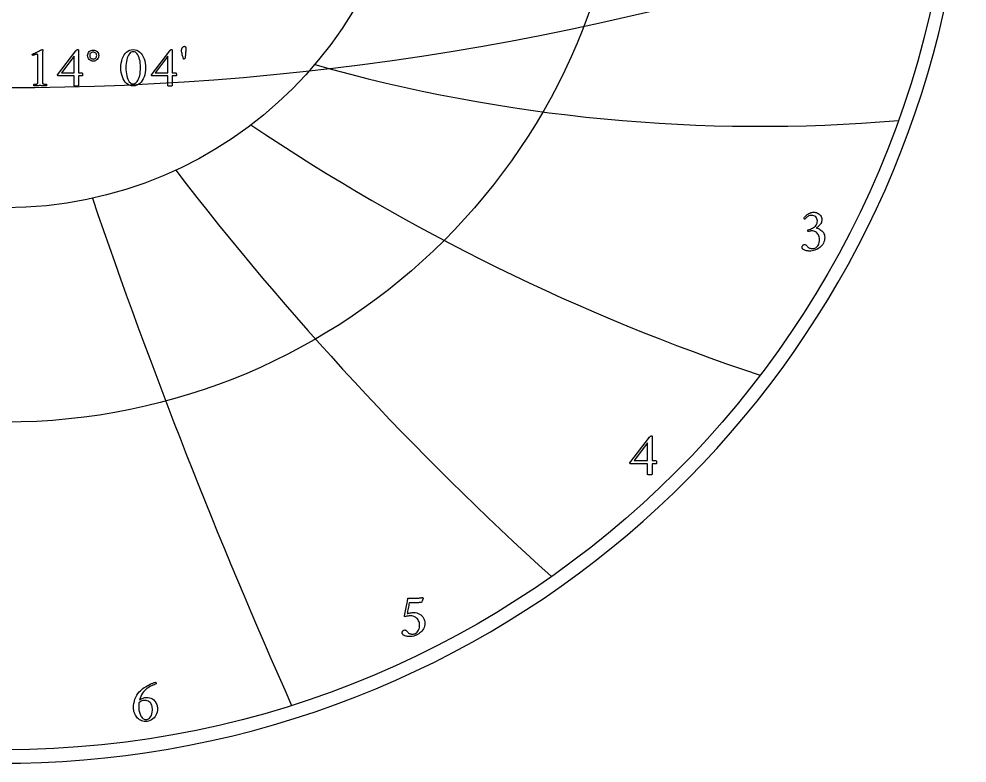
# Model space of a CAD drawing. Header units: millimetres. Extents: x -32.4 to 32.3, y -32.4 to 33.4.
# Drawn here: x 0.47 to 32.35, y -32.35 to -7.32 of the extents above; entities that cross this region are included whole.
import ezdxf

# ---------------------------------------------------------------- set-up
doc = ezdxf.new("R2010")
doc.units = ezdxf.units.MM
for name, color, linetype in [('CUT_OUTER', 1, 'Continuous'), ('ENGRAVE', 7, 'Continuous'), ('ENGRAVE_FINE', 8, 'Continuous'), ('TEXT', 5, 'Continuous')]:
    doc.layers.add(name, color=color, linetype=linetype)

msp = doc.modelspace()

# ---------------------------------------------------------------- linework, layer by layer
at = {"layer": 'CUT_OUTER'}
msp.add_arc((-0.0002, -0.0001), 32.35, 127.26523, 87.73645, dxfattribs=at)
at = {"layer": 'ENGRAVE'}
for radius in [31.9, 20.8814, 13.6687]:
    msp.add_circle((0, 0), radius, dxfattribs=at)
for centre, radius, start, end in [((25.3829, 43.9645), 54.8927, 254.17954, 274.86805), ((47.7487, 47.7487), 70.6818, 236.046999, 251.563378), ((87.5711, 50.5592), 103.2519, 217.576132, 227.920384), ((195.1468, 52.2894), 203.107, 198.854885, 204.027011)]:
    msp.add_arc(centre, radius, start, end, dxfattribs=at)
at = {"layer": 'ENGRAVE_FINE'}
msp.add_arc((0, 83.3998), 93.0263, 250.117285, 289.882715, dxfattribs=at)
at = {"layer": 'TEXT'}
for points in [[(6.0342, -8.2368), (6.0481, -8.2384), (6.0609, -8.2431), (6.0724, -8.251), (6.0827, -8.262), (6.0826, -8.2734), (6.0822, -8.288), (6.0816, -8.3059), (6.0808, -8.3271), (6.0797, -8.3506), (6.0784, -8.3755), (6.0768, -8.4016), (6.075, -8.4291), (6.073, -8.4572), (6.0708, -8.485), (6.0686, -8.5125), (6.0662, -8.5399), (6.0638, -8.566), (6.0616, -8.5899), (6.0595, -8.6116), (6.0575, -8.6312), (6.0514, -8.6414), (6.0429, -8.6506), (6.032, -8.6589), (6.0186, -8.6661), (6.0132, -8.6654), (6.0084, -8.6632), (6.0044, -8.6596), (6.0011, -8.6545), (5.9864, -8.605), (5.9734, -8.5595), (5.9622, -8.5181), (5.9526, -8.4806), (5.9449, -8.4472), (5.9394, -8.4177), (5.9362, -8.3923), (5.9351, -8.3708), (5.9359, -8.357), (5.9382, -8.3427), (5.9422, -8.3279), (5.9477, -8.3126), (5.9546, -8.2976), (5.9628, -8.2837), (5.9721, -8.2709), (5.9827, -8.2591), (5.9943, -8.2494), (6.0067, -8.2424), (6.02, -8.2382), (6.0342, -8.2368)], [(1.1093, -9.3442), (1.1093, -8.5768), (1.1088, -8.558), (1.1071, -8.5423), (1.1044, -8.5298), (1.1006, -8.5204), (1.0954, -8.5136), (1.0887, -8.5088), (1.0803, -8.5059), (1.0705, -8.5049), (1.0583, -8.5058), (1.0433, -8.5085), (1.0253, -8.5131), (1.0044, -8.5195), (0.9834, -8.5264), (0.9651, -8.5328), (0.9494, -8.5386), (0.9364, -8.5437), (0.9288, -8.5366), (0.9233, -8.5287), (0.92, -8.5201), (0.9189, -8.5107), (0.9189, -8.5106), (0.9189, -8.5102), (0.9189, -8.5096), (0.9189, -8.5088), (0.9192, -8.5053), (0.9199, -8.5025), (0.9211, -8.5004), (0.9228, -8.4991), (0.9615, -8.4815), (0.9998, -8.4639), (1.0377, -8.4461), (1.0753, -8.4282), (1.1111, -8.411), (1.1438, -8.3954), (1.1733, -8.3813), (1.1996, -8.3689), (1.2214, -8.3587), (1.2373, -8.3514), (1.2472, -8.347), (1.2511, -8.3456), (1.255, -8.3456), (1.2595, -8.3463), (1.2633, -8.3485), (1.2663, -8.3521), (1.2686, -8.3572), (1.2704, -8.3628), (1.272, -8.3679), (1.2733, -8.3725), (1.2744, -8.3767), (1.274, -8.3796), (1.2725, -8.3886), (1.2701, -8.4034), (1.2667, -8.4243), (1.2633, -8.4506), (1.2608, -8.4818), (1.2594, -8.5181), (1.2589, -8.5593), (1.2589, -9.3442), (1.259, -9.3652), (1.2591, -9.3854), (1.2594, -9.405), (1.2599, -9.4238), (1.2608, -9.4414), (1.2625, -9.4573), (1.2651, -9.4715), (1.2686, -9.484), (1.2719, -9.4888), (1.2778, -9.4933), (1.2865, -9.4975), (1.2978, -9.5015), (1.3106, -9.5051), (1.3237, -9.5081), (1.3373, -9.5104), (1.3512, -9.5122), (1.3642, -9.5135), (1.3752, -9.5144), (1.3841, -9.5149), (1.391, -9.5151), (1.3936, -9.5197), (1.3956, -9.5258), (1.397, -9.5333), (1.3978, -9.5423), (1.3977, -9.5513), (1.3966, -9.5588), (1.3943, -9.5649), (1.391, -9.5695), (1.3625, -9.5676), (1.3351, -9.5659), (1.309, -9.5642), (1.2842, -9.5627), (1.2594, -9.5614), (1.2336, -9.5605), (1.2069, -9.56), (1.1792, -9.5598), (1.1527, -9.56), (1.1273, -9.5605), (1.1031, -9.5614), (1.0802, -9.5627), (1.057, -9.5642), (1.0321, -9.5659), (1.0055, -9.5676), (0.9772, -9.5695), (0.9739, -9.5649), (0.9716, -9.5588), (0.9705, -9.5513), (0.9704, -9.5423), (0.9712, -9.5333), (0.9726, -9.5258), (0.9746, -9.5197), (0.9772, -9.5151), (0.9841, -9.5149), (0.993, -9.5144), (1.004, -9.5135), (1.017, -9.5122), (1.0309, -9.5104), (1.0445, -9.5081), (1.0576, -9.5051), (1.0705, -9.5015), (1.0816, -9.4975), (1.0899, -9.4933), (1.0952, -9.4888), (1.0976, -9.484), (1.1012, -9.4715), (1.104, -9.4573), (1.106, -9.4414), (1.1074, -9.4238), (1.1082, -9.405), (1.1088, -9.3854), (1.1092, -9.3652), (1.1093, -9.3442)], [(2.444, -8.3417), (2.4512, -8.3424), (2.4573, -8.3446), (2.4624, -8.3483), (2.4663, -8.3534), (2.4693, -8.3592), (2.4714, -8.365), (2.4727, -8.3708), (2.4731, -8.3767), (2.4731, -9.1246), (2.5858, -9.1246), (2.5905, -9.1261), (2.595, -9.1305), (2.5993, -9.1377), (2.6033, -9.1479), (2.6067, -9.1601), (2.6091, -9.1732), (2.6106, -9.1873), (2.611, -9.2023), (2.6107, -9.2123), (2.6096, -9.2208), (2.6078, -9.2278), (2.6052, -9.2334), (2.4731, -9.2334), (2.4731, -9.5656), (2.4723, -9.5659), (2.47, -9.5668), (2.466, -9.5684), (2.4605, -9.5705), (2.4514, -9.5726), (2.4369, -9.5741), (2.417, -9.575), (2.3915, -9.5753), (2.3618, -9.5744), (2.3405, -9.5715), (2.3278, -9.5666), (2.3235, -9.5598), (2.3235, -9.2334), (1.7893, -9.2334), (1.7847, -9.2302), (1.7808, -9.2264), (1.7774, -9.2219), (1.7747, -9.2169), (1.7726, -9.2117), (1.7711, -9.2069), (1.7701, -9.2025), (1.7698, -9.1984), (2.3876, -8.3903), (2.393, -8.384), (2.3993, -8.3769), (2.4066, -8.369), (2.4148, -8.3602), (2.4232, -8.3521), (2.4309, -8.3463), (2.4378, -8.3429), (2.444, -8.3417)], [(2.3235, -8.569), (1.8981, -9.1246), (2.3235, -9.1246)], [(2.7801, -8.5476), (2.7835, -8.5102), (2.7939, -8.4757), (2.8112, -8.4442), (2.8354, -8.4155), (2.8645, -8.3917), (2.8964, -8.3747), (2.9311, -8.3645), (2.9685, -8.3611), (3.0058, -8.3645), (3.0401, -8.3747), (3.0714, -8.3917), (3.0996, -8.4155), (3.123, -8.4442), (3.1397, -8.4757), (3.1497, -8.5102), (3.1531, -8.5476), (3.1497, -8.585), (3.1397, -8.6195), (3.123, -8.6511), (3.0996, -8.6797), (3.0714, -8.7035), (3.0401, -8.7205), (3.0058, -8.7307), (2.9685, -8.7341), (2.9311, -8.7307), (2.8964, -8.7205), (2.8645, -8.7035), (2.8354, -8.6797), (2.8112, -8.6511), (2.7939, -8.6195), (2.7835, -8.585), (2.7801, -8.5476)], [(2.85, -8.5476), (2.8522, -8.571), (2.8587, -8.5926), (2.8697, -8.6123), (2.885, -8.6302), (2.9033, -8.6451), (2.9233, -8.6557), (2.9451, -8.6621), (2.9685, -8.6642), (2.9918, -8.6621), (3.0132, -8.6557), (3.0326, -8.6451), (3.0501, -8.6302), (3.0646, -8.6123), (3.0749, -8.5926), (3.0811, -8.571), (3.0831, -8.5476), (3.0811, -8.5243), (3.0749, -8.5027), (3.0646, -8.483), (3.0501, -8.4651), (3.0326, -8.4502), (3.0132, -8.4396), (2.9918, -8.4332), (2.9685, -8.4311), (2.9451, -8.4332), (2.9233, -8.4396), (2.9033, -8.4502), (2.885, -8.4651), (2.8697, -8.483), (2.8587, -8.5027), (2.8522, -8.5243), (2.85, -8.5476)], [(4.3109, -8.3475), (4.3754, -8.3527), (4.4346, -8.3684), (4.4885, -8.3945), (4.5373, -8.4311), (4.5806, -8.4763), (4.6184, -8.5284), (4.6506, -8.5875), (4.6772, -8.6535), (4.698, -8.7246), (4.7128, -8.799), (4.7218, -8.8766), (4.7247, -8.9575), (4.7217, -9.0385), (4.7126, -9.1161), (4.6974, -9.1905), (4.6762, -9.2616), (4.6492, -9.3276), (4.6167, -9.3869), (4.5787, -9.4393), (4.5353, -9.485), (4.4867, -9.522), (4.4331, -9.5484), (4.3745, -9.5642), (4.3109, -9.5695), (4.249, -9.5642), (4.1915, -9.5484), (4.1383, -9.522), (4.0895, -9.485), (4.0456, -9.4393), (4.0071, -9.3869), (3.9742, -9.3276), (3.9467, -9.2616), (3.925, -9.1905), (3.9095, -9.1161), (3.9002, -9.0385), (3.8971, -8.9575), (3.9002, -8.8766), (3.9093, -8.799), (3.9245, -8.7246), (3.9457, -8.6535), (3.9728, -8.5875), (4.0054, -8.5284), (4.0437, -8.4763), (4.0875, -8.4311), (4.1365, -8.3945), (4.19, -8.3684), (4.2482, -8.3527), (4.3109, -8.3475)], [(4.3207, -8.4175), (4.2822, -8.422), (4.2466, -8.4357), (4.2137, -8.4584), (4.1837, -8.4903), (4.1567, -8.5298), (4.1329, -8.5756), (4.1125, -8.6275), (4.0953, -8.6856), (4.0817, -8.7485), (4.072, -8.8148), (4.0662, -8.8845), (4.0642, -8.9575), (4.0662, -9.0299), (4.072, -9.0991), (4.0817, -9.1654), (4.0953, -9.2286), (4.1122, -9.2871), (4.132, -9.3395), (4.1545, -9.3857), (4.1798, -9.4258), (4.2076, -9.458), (4.2374, -9.4811), (4.2692, -9.495), (4.3032, -9.4996), (4.3441, -9.4948), (4.3814, -9.4806), (4.415, -9.457), (4.445, -9.4238), (4.4714, -9.3828), (4.4943, -9.3354), (4.5137, -9.2817), (4.5295, -9.2218), (4.5418, -9.1573), (4.5506, -9.0901), (4.5559, -9.0203), (4.5577, -8.9478), (4.5558, -8.8749), (4.5501, -8.8058), (4.5407, -8.7404), (4.5276, -8.6788), (4.511, -8.6221), (4.4916, -8.5714), (4.4693, -8.5269), (4.444, -8.4884), (4.4163, -8.4574), (4.3865, -8.4352), (4.3546, -8.4219), (4.3207, -8.4175)], [(5.597, -8.3417), (5.6043, -8.3424), (5.6104, -8.3446), (5.6154, -8.3483), (5.6194, -8.3534), (5.6224, -8.3592), (5.6245, -8.365), (5.6258, -8.3708), (5.6262, -8.3767), (5.6262, -9.1246), (5.7389, -9.1246), (5.7436, -9.1261), (5.7481, -9.1305), (5.7523, -9.1377), (5.7563, -9.1479), (5.7597, -9.1601), (5.7622, -9.1732), (5.7636, -9.1873), (5.7641, -9.2023), (5.7638, -9.2123), (5.7627, -9.2208), (5.7608, -9.2278), (5.7583, -9.2334), (5.6262, -9.2334), (5.6262, -9.5656), (5.6254, -9.5659), (5.623, -9.5668), (5.6191, -9.5684), (5.6136, -9.5705), (5.6045, -9.5726), (5.59, -9.5741), (5.57, -9.575), (5.5446, -9.5753), (5.5148, -9.5744), (5.4936, -9.5715), (5.4808, -9.5666), (5.4766, -9.5598), (5.4766, -9.2334), (4.9423, -9.2334), (4.9378, -9.2302), (4.9338, -9.2264), (4.9305, -9.2219), (4.9278, -9.2169), (4.9256, -9.2117), (4.9241, -9.2069), (4.9232, -9.2025), (4.9229, -9.1984), (5.5407, -8.3903), (5.546, -8.384), (5.5524, -8.3769), (5.5596, -8.369), (5.5679, -8.3602), (5.5763, -8.3521), (5.5839, -8.3463), (5.5908, -8.3429), (5.597, -8.3417)], [(5.4766, -8.569), (5.0511, -9.1246), (5.4766, -9.1246)], [(27.2037, -13.8149), (27.2302, -13.8168), (27.2581, -13.8225), (27.2872, -13.8318), (27.3176, -13.845), (27.3476, -13.8618), (27.3754, -13.882), (27.401, -13.9058), (27.4244, -13.9331), (27.4439, -13.9636), (27.4578, -13.9973), (27.4661, -14.0341), (27.4689, -14.074), (27.4669, -14.1054), (27.4609, -14.1356), (27.4508, -14.1645), (27.4368, -14.1921), (27.42, -14.2181), (27.4016, -14.2423), (27.3816, -14.2648), (27.3601, -14.2853), (27.3384, -14.304), (27.3179, -14.3206), (27.2985, -14.3351), (27.2803, -14.3475), (27.3099, -14.3536), (27.3404, -14.3636), (27.372, -14.3774), (27.4047, -14.3952), (27.4366, -14.4167), (27.4661, -14.4421), (27.4931, -14.4711), (27.5176, -14.504), (27.538, -14.5406), (27.5526, -14.5809), (27.5613, -14.625), (27.5642, -14.6729), (27.5615, -14.7234), (27.5531, -14.7715), (27.5392, -14.8172), (27.5197, -14.8604), (27.4956, -14.9008), (27.4679, -14.9381), (27.4365, -14.9723), (27.4016, -15.0034), (27.3637, -15.0312), (27.3236, -15.0554), (27.2813, -15.0762), (27.2368, -15.0935), (27.191, -15.1071), (27.1446, -15.1168), (27.0977, -15.1227), (27.0503, -15.1246), (27.0294, -15.1239), (27.006, -15.1218), (26.9802, -15.1182), (26.9519, -15.1132), (26.9231, -15.1067), (26.8957, -15.0984), (26.8697, -15.0885), (26.8452, -15.0769), (26.8405, -15.0728), (26.8348, -15.0666), (26.8281, -15.0583), (26.8203, -15.0479), (26.813, -15.0364), (26.8079, -15.0246), (26.8048, -15.0126), (26.8037, -15.0003), (26.8053, -14.9796), (26.8102, -14.9609), (26.8183, -14.9443), (26.8296, -14.9298), (26.843, -14.918), (26.8573, -14.9096), (26.8726, -14.9046), (26.8887, -14.9029), (26.9083, -14.9049), (26.9257, -14.9109), (26.9409, -14.9209), (26.954, -14.935), (26.9659, -14.9506), (26.9781, -14.9653), (26.9903, -14.9791), (27.0027, -14.992), (27.0179, -15.0054), (27.0345, -15.0166), (27.0526, -15.0256), (27.0721, -15.0324), (27.0922, -15.0374), (27.1122, -15.0409), (27.1321, -15.0431), (27.1519, -15.0438), (27.1789, -15.0419), (27.206, -15.0363), (27.2333, -15.0269), (27.2607, -15.0137), (27.287, -14.9963), (27.3112, -14.9739), (27.3331, -14.9465), (27.3529, -14.9143), (27.3692, -14.8767), (27.3808, -14.8332), (27.3878, -14.7839), (27.3902, -14.7288), (27.3878, -14.6886), (27.3808, -14.6508), (27.3692, -14.6155), (27.3529, -14.5827), (27.3329, -14.5527), (27.3101, -14.526), (27.2847, -14.5025), (27.2565, -14.4822), (27.2265, -14.4659), (27.1956, -14.4542), (27.1638, -14.4472), (27.1311, -14.4449), (27.1145, -14.4456), (27.0977, -14.4475), (27.0808, -14.4507), (27.0638, -14.4553), (27.0477, -14.4601), (27.0335, -14.4641), (27.0212, -14.4673), (27.0109, -14.4698), (27.0055, -14.4611), (27.0016, -14.4516), (26.9993, -14.4414), (26.9985, -14.4304), (26.9988, -14.4237), (26.9995, -14.418), (27.0008, -14.4133), (27.0027, -14.4097), (27.0425, -14.3992), (27.0814, -14.3864), (27.1192, -14.3712), (27.156, -14.3537), (27.1905, -14.3337), (27.2215, -14.311), (27.2491, -14.2855), (27.2731, -14.2574), (27.2926, -14.2261), (27.3065, -14.1913), (27.3149, -14.153), (27.3176, -14.1113), (27.3141, -14.0725), (27.3037, -14.0372), (27.2862, -14.0052), (27.2617, -13.9766), (27.2318, -13.953), (27.198, -13.9362), (27.1603, -13.9261), (27.1187, -13.9227), (27.0876, -13.9246), (27.0586, -13.9302), (27.0317, -13.9396), (27.0068, -13.9527), (26.9842, -13.9679), (26.9641, -13.9833), (26.9464, -13.999), (26.9312, -14.0149), (26.9183, -14.0295), (26.9076, -14.0411), (26.8991, -14.0497), (26.8928, -14.0553), (26.8887, -14.0544), (26.8845, -14.0517), (26.8804, -14.0472), (26.8763, -14.0408), (26.8726, -14.0336), (26.87, -14.0263), (26.8685, -14.0191), (26.868, -14.0118), (26.8846, -13.9882), (26.9034, -13.9649), (26.9245, -13.9421), (26.9477, -13.9196), (26.9731, -13.8982), (27.0003, -13.8787), (27.0295, -13.8609), (27.0607, -13.845), (27.0937, -13.8318), (27.1285, -13.8225), (27.1652, -13.8168), (27.2037, -13.8149)], [(21.7338, -21.3361), (21.7415, -21.3368), (21.748, -21.3392), (21.7534, -21.3431), (21.7576, -21.3485), (21.7608, -21.3547), (21.763, -21.3609), (21.7644, -21.3671), (21.7648, -21.3734), (21.7648, -22.1712), (21.885, -22.1712), (21.8901, -22.1727), (21.8949, -22.1774), (21.8994, -22.1852), (21.9037, -22.196), (21.9073, -22.209), (21.9099, -22.223), (21.9115, -22.238), (21.912, -22.2541), (21.9116, -22.2647), (21.9104, -22.2738), (21.9085, -22.2813), (21.9058, -22.2872), (21.7648, -22.2872), (21.7648, -22.6416), (21.764, -22.6419), (21.7615, -22.6429), (21.7573, -22.6445), (21.7514, -22.6468), (21.7417, -22.649), (21.7263, -22.6507), (21.7049, -22.6516), (21.6778, -22.6519), (21.6461, -22.6509), (21.6234, -22.6478), (21.6098, -22.6426), (21.6053, -22.6354), (21.6053, -22.2872), (21.0354, -22.2872), (21.0306, -22.2838), (21.0263, -22.2797), (21.0228, -22.275), (21.0199, -22.2696), (21.0176, -22.2641), (21.016, -22.259), (21.015, -22.2543), (21.0147, -22.2499), (21.6737, -21.3879), (21.6794, -21.3812), (21.6861, -21.3736), (21.6939, -21.3651), (21.7027, -21.3557), (21.7116, -21.3471), (21.7198, -21.341), (21.7272, -21.3373), (21.7338, -21.3361)], [(21.6053, -21.5785), (21.1515, -22.1712), (21.6053, -22.1712)], [(13.7374, -27.2848), (13.7952, -27.2881), (13.8485, -27.2982), (13.8973, -27.3151), (13.9415, -27.3386), (13.9811, -27.3673), (14.0159, -27.3995), (14.0459, -27.4352), (14.071, -27.4744), (14.091, -27.5156), (14.1052, -27.5575), (14.1138, -27.6001), (14.1166, -27.6433), (14.1139, -27.6938), (14.1055, -27.742), (14.0916, -27.7876), (14.0721, -27.8308), (14.048, -27.8712), (14.0203, -27.9085), (13.9889, -27.9427), (13.954, -27.9738), (13.9161, -28.0016), (13.876, -28.0259), (13.8337, -28.0466), (13.7892, -28.0639), (13.7434, -28.0775), (13.697, -28.0872), (13.6501, -28.0931), (13.6027, -28.095), (13.5818, -28.0943), (13.5584, -28.0922), (13.5326, -28.0886), (13.5043, -28.0836), (13.4755, -28.0771), (13.4481, -28.0689), (13.4221, -28.0589), (13.3976, -28.0474), (13.3929, -28.0432), (13.3872, -28.037), (13.3805, -28.0287), (13.3727, -28.0183), (13.3654, -28.0068), (13.3603, -27.995), (13.3572, -27.983), (13.3561, -27.9707), (13.3577, -27.95), (13.3626, -27.9313), (13.3707, -27.9147), (13.382, -27.9002), (13.3954, -27.8884), (13.4097, -27.88), (13.425, -27.875), (13.4411, -27.8733), (13.4607, -27.8753), (13.4781, -27.8813), (13.4933, -27.8914), (13.5064, -27.9054), (13.5183, -27.921), (13.5304, -27.9357), (13.5427, -27.9495), (13.5551, -27.9624), (13.5703, -27.9758), (13.5869, -27.987), (13.605, -27.996), (13.6245, -28.0028), (13.6446, -28.0078), (13.6646, -28.0113), (13.6845, -28.0135), (13.7043, -28.0142), (13.7313, -28.0123), (13.7584, -28.0067), (13.7857, -27.9973), (13.8131, -27.9841), (13.8394, -27.9667), (13.8636, -27.9443), (13.8855, -27.9169), (13.9053, -27.8847), (13.9216, -27.8471), (13.9332, -27.8036), (13.9402, -27.7543), (13.9426, -27.6992), (13.9406, -27.6668), (13.9345, -27.6337), (13.9245, -27.5999), (13.9104, -27.5656), (13.892, -27.5321), (13.8687, -27.5013), (13.8407, -27.4731), (13.8079, -27.4474), (13.7697, -27.4261), (13.7255, -27.4109), (13.6754, -27.4018), (13.6193, -27.3987), (13.6013, -27.3993), (13.5804, -27.4011), (13.5567, -27.404), (13.5302, -27.4081), (13.5042, -27.4129), (13.482, -27.4182), (13.4637, -27.4238), (13.4494, -27.4298), (13.4463, -27.4292), (13.4434, -27.4275), (13.4406, -27.4246), (13.438, -27.4205), (13.4357, -27.4158), (13.4341, -27.4109), (13.4331, -27.4059), (13.4328, -27.4008), (13.4442, -27.3438), (13.4556, -27.2868), (13.467, -27.2298), (13.4784, -27.1729), (13.4896, -27.1168), (13.5004, -27.0628), (13.5108, -27.0106), (13.5209, -26.9605), (13.5301, -26.9135), (13.5382, -26.8711), (13.5451, -26.8332), (13.5509, -26.7999), (13.8493, -26.7999), (13.8702, -26.7996), (13.8913, -26.7988), (13.9126, -26.7975), (13.9343, -26.7957), (13.9551, -26.7936), (13.9742, -26.7913), (13.9914, -26.7889), (14.0068, -26.7864), (14.0195, -26.7841), (14.0286, -26.7825), (14.034, -26.7815), (14.0358, -26.7812), (14.0408, -26.7842), (14.0454, -26.7869), (14.0496, -26.7894), (14.0534, -26.7916), (14.0566, -26.7939), (14.0589, -26.7967), (14.0602, -26.8001), (14.0607, -26.804), (14.0602, -26.8083), (14.0589, -26.8151), (14.0566, -26.8244), (14.0534, -26.8361), (14.0494, -26.8494), (14.0446, -26.8633), (14.0391, -26.8779), (14.0327, -26.8931), (14.0257, -26.9081), (14.0179, -26.9221), (14.0096, -26.9351), (14.0006, -26.947), (13.9788, -26.9491), (13.955, -26.9511), (13.9291, -26.9532), (13.9011, -26.9553), (13.8708, -26.9571), (13.8379, -26.9584), (13.8024, -26.9592), (13.7644, -26.9594), (13.5944, -26.9594), (13.5852, -27.0052), (13.576, -27.0514), (13.567, -27.0979), (13.5582, -27.1449), (13.5493, -27.1914), (13.5403, -27.2368), (13.5312, -27.2811), (13.5219, -27.3241), (13.5442, -27.3162), (13.5698, -27.3089), (13.5986, -27.3022), (13.6307, -27.2962), (13.6626, -27.2912), (13.691, -27.2876), (13.716, -27.2855), (13.7374, -27.2848)], [(4.7596, -30.1408), (4.8103, -30.1433), (4.8567, -30.1507), (4.8989, -30.163), (4.9367, -30.1802), (4.9707, -30.2012), (5.001, -30.225), (5.0277, -30.2515), (5.0507, -30.2807), (5.0705, -30.3116), (5.0872, -30.3434), (5.101, -30.3759), (5.1118, -30.4092), (5.12, -30.442), (5.1258, -30.4731), (5.1293, -30.5026), (5.1305, -30.5304), (5.1271, -30.5854), (5.1168, -30.6384), (5.0996, -30.6895), (5.0756, -30.7387), (5.0458, -30.7845), (5.0113, -30.8257), (4.9722, -30.8622), (4.9284, -30.8941), (4.8808, -30.9199), (4.8303, -30.9384), (4.7767, -30.9494), (4.7202, -30.9531), (4.6757, -30.9506), (4.6334, -30.943), (4.5933, -30.9304), (4.5554, -30.9127), (4.52, -30.8909), (4.4873, -30.8658), (4.4573, -30.8375), (4.4301, -30.806), (4.4057, -30.7719), (4.3842, -30.7358), (4.3658, -30.6978), (4.3503, -30.6578), (4.338, -30.617), (4.3293, -30.5762), (4.3241, -30.5356), (4.3223, -30.4952), (4.3254, -30.4185), (4.3347, -30.3439), (4.3503, -30.2714), (4.372, -30.2009), (4.3998, -30.1337), (4.4332, -30.0709), (4.4723, -30.0125), (4.5171, -29.9585), (4.5547, -29.9199), (4.5951, -29.8828), (4.6381, -29.8473), (4.6839, -29.8134), (4.7313, -29.7814), (4.7792, -29.7517), (4.8277, -29.7244), (4.8766, -29.6994), (4.925, -29.6773), (4.9717, -29.6585), (5.0167, -29.6431), (5.06, -29.631), (5.0666, -29.6325), (5.0719, -29.637), (5.076, -29.6444), (5.0787, -29.6549), (5.0805, -29.6659), (5.0818, -29.6753), (5.0826, -29.683), (5.0828, -29.6891), (5.0496, -29.7005), (5.0142, -29.7139), (4.9766, -29.7295), (4.9367, -29.7471), (4.8957, -29.7673), (4.8546, -29.7906), (4.8134, -29.817), (4.772, -29.8466), (4.7316, -29.8796), (4.6932, -29.9167), (4.657, -29.9579), (4.6228, -30.003), (4.5916, -30.0527), (4.5642, -30.1074), (4.5408, -30.1672), (4.5212, -30.232), (4.549, -30.2115), (4.5782, -30.1934), (4.6091, -30.1778), (4.6414, -30.1646), (4.6737, -30.1542), (4.7041, -30.1468), (4.7327, -30.1423), (4.7596, -30.1408)], [(4.5047, -30.3211), (4.5027, -30.3378), (4.501, -30.3548), (4.4996, -30.372), (4.4985, -30.3895), (4.4975, -30.4071), (4.4969, -30.4247), (4.4965, -30.4423), (4.4964, -30.4599), (4.4973, -30.4945), (4.5, -30.5299), (4.5045, -30.566), (4.5109, -30.6029), (4.5191, -30.6396), (4.5293, -30.6749), (4.5414, -30.709), (4.5554, -30.7418), (4.5714, -30.7724), (4.5894, -30.8), (4.6093, -30.8247), (4.6311, -30.8464), (4.6548, -30.8641), (4.6803, -30.8767), (4.7076, -30.8843), (4.7368, -30.8868), (4.7833, -30.8811), (4.8253, -30.864), (4.863, -30.8355), (4.8963, -30.7956), (4.9235, -30.7472), (4.943, -30.6931), (4.9546, -30.6332), (4.9585, -30.5677), (4.9569, -30.525), (4.952, -30.4838), (4.9439, -30.4441), (4.9326, -30.4061), (4.9178, -30.3706), (4.8992, -30.3387), (4.8768, -30.3105), (4.8507, -30.2859), (4.8206, -30.2659), (4.786, -30.2517), (4.747, -30.2431), (4.7036, -30.2403), (4.6813, -30.2411), (4.6578, -30.2436), (4.6331, -30.2479), (4.6072, -30.2537), (4.581, -30.263), (4.5552, -30.2773), (4.5297, -30.2967), (4.5047, -30.3211)]]:
    msp.add_lwpolyline(points, close=True, dxfattribs=at)

doc.saveas('drawing.dxf')
